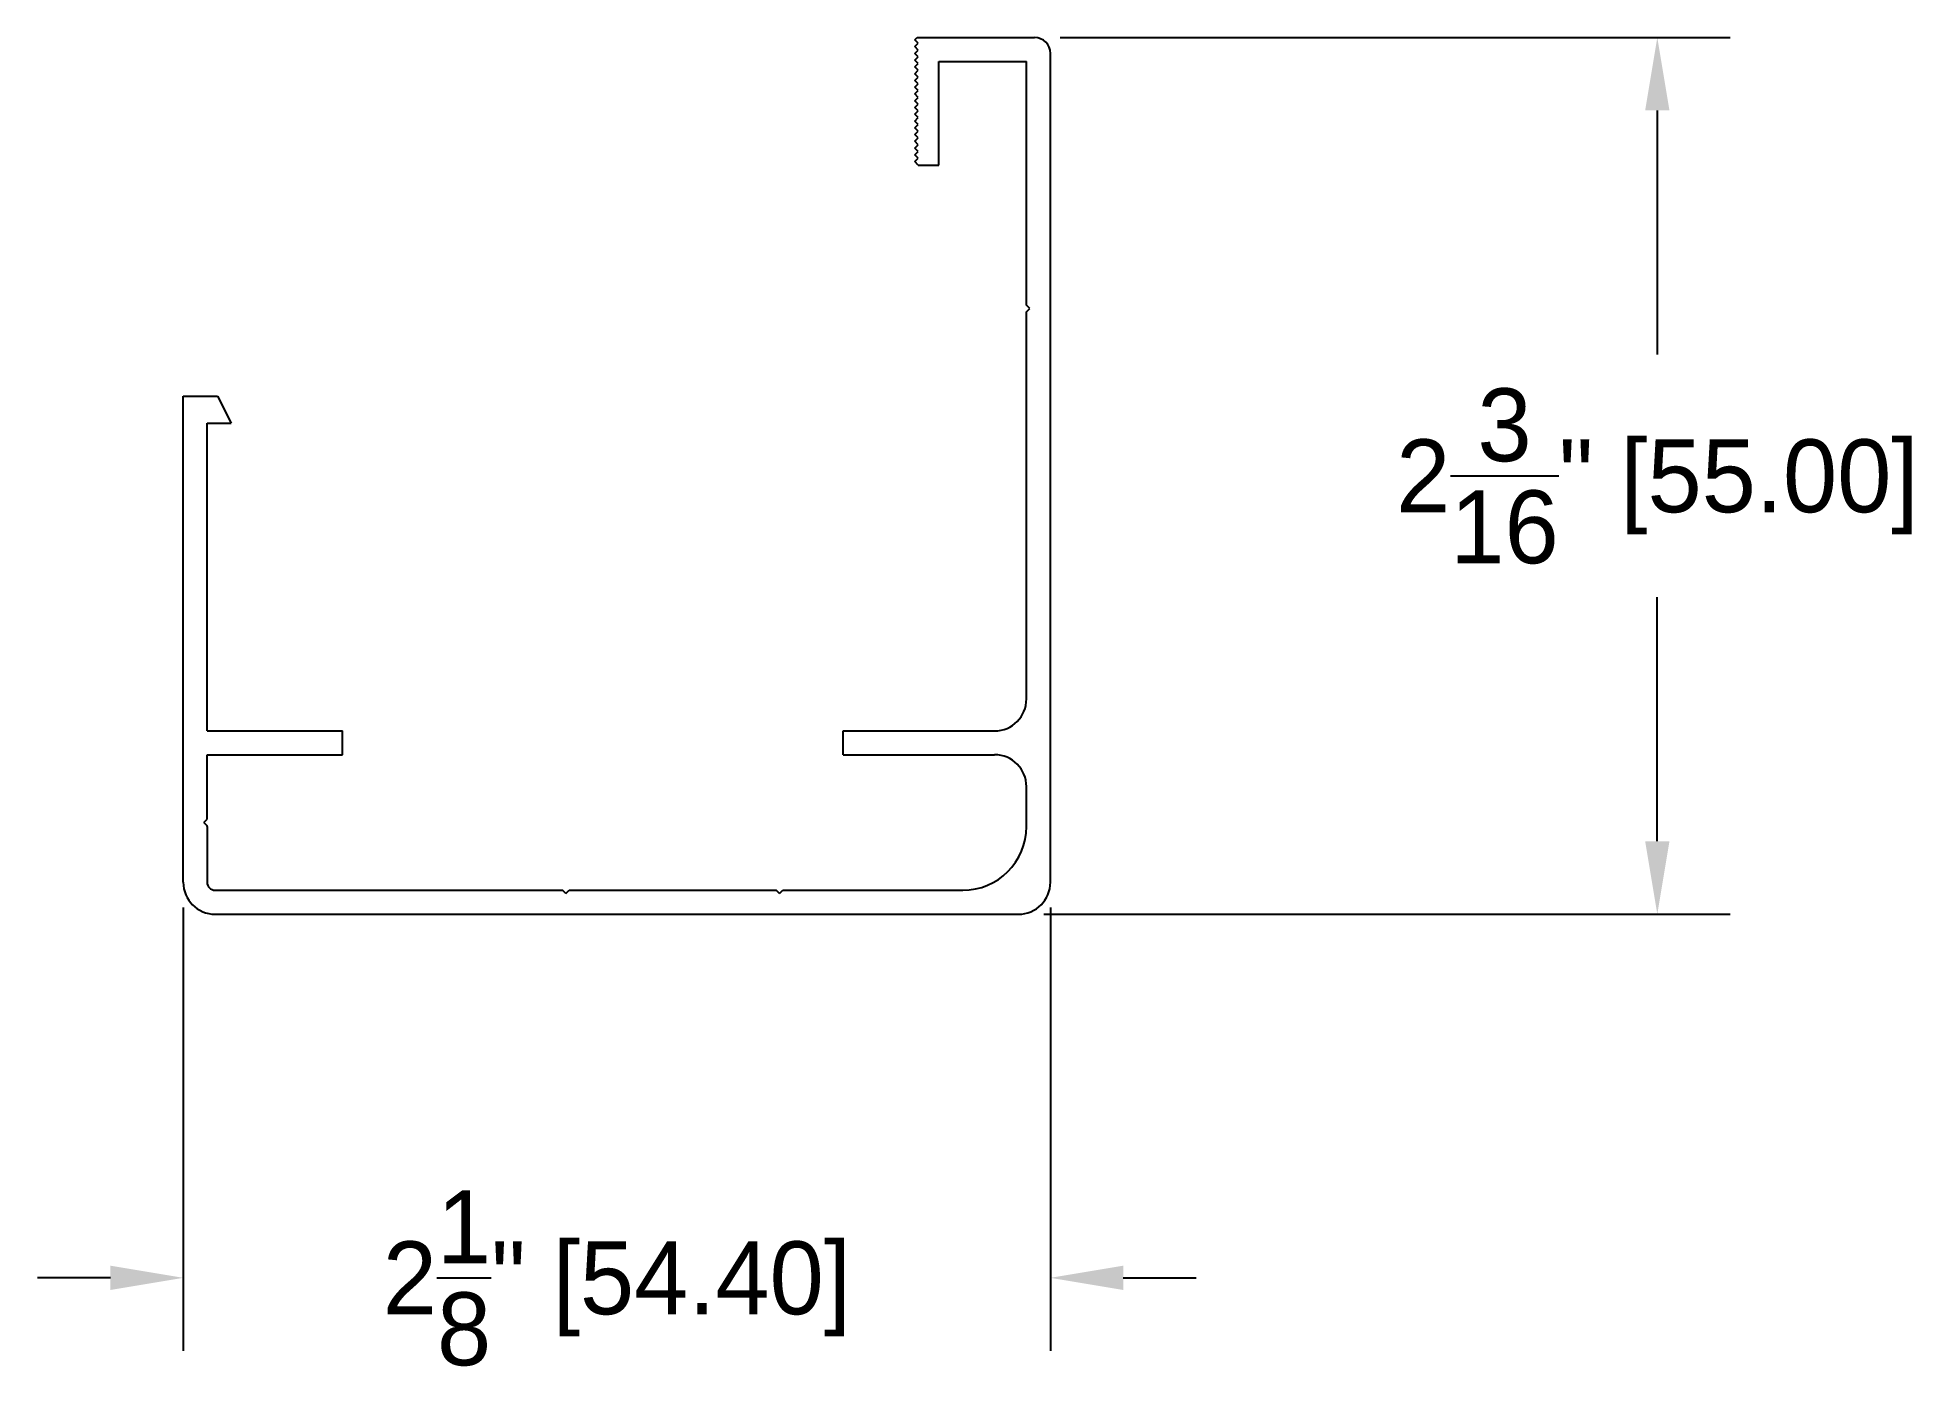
# Model space of a CAD drawing. Header units: inches. Extents: x -0.36 to 4.27, y -1.17 to 2.17.
import ezdxf

# ---------------------------------------------------------------- set-up
doc = ezdxf.new("R2010")
doc.units = ezdxf.units.IN
doc.header["$MEASUREMENT"] = 0
doc.layers.get('0').update_dxf_attribs({"color": 10})
doc.dimstyles.get("Standard").update_dxf_attribs({"dimtxt": 0.18, "dimasz": 0.18, "dimexe": 0.18, "dimexo": 0.0625, "dimgap": 0.09, "dimtad": 0, "dimtih": 1, "dimtoh": 1, "dimdec": 4, "dimzin": 0, "dimdsep": 46, "dimlunit": 4, "dimtxsty": 'Standard', "dimcen": 0.09, "dimadec": 0, "dimazin": 0, "dimtfac": 1, "dimtdec": 4, "dimtofl": 0, "dimtmove": 0, "dimatfit": 3, "dimfxl": 1, "dimtolj": 1, "dimtzin": 0, "dimarcsym": 0})

# ---------------------------------------------------------------- blocks, each defined once
blk = doc.blocks.new('*D65')
at = {"layer": 'DEFPOINTS', "color": 0, "lineweight": -2, "transparency": 16777216}
for p, q in [((2.1656, 2.1653), (3.8207, 2.1653)), ((3.6407, 1.9853), (3.6407, 1.3827)), ((3.6407, 0.18), (3.6407, 0.7827)), ((2.1255, 0), (3.8207, 0))]:
    blk.add_line(p, q, dxfattribs=at)
at = {"layer": 'DEFPOINTS', "color": 0, "transparency": 16777216}
for p in [(2.1031, 2.1653), (3.6407, 2.1653), (2.063, 0)]:
    blk.add_point(p, dxfattribs=at)
for points in [[(3.6107, 1.9853), (3.6707, 1.9853), (3.6407, 2.1653)], [(3.6107, 0.18), (3.6707, 0.18), (3.6407, 0)]]:
    blk.add_solid(points, dxfattribs=at)
at = {"layer": 'DEFPOINTS', "color": 0, "transparency": 16777216, "insert": (3.6407, 1.0827), "char_height": 0.18, "attachment_point": 5}
blk.add_mtext('\\A1;2{\\H1.000000x;\\S3/16;}" [55.00]', dxfattribs=at)
blk = doc.blocks.new('*D66')
at = {"layer": 'DEFPOINTS', "color": 0, "lineweight": -2, "transparency": 16777216}
for p, q in [((0, 0.0162), (0, -1.0782)), ((2.1417, 0.0162), (2.1417, -1.0782)), ((-0.18, -0.8982), (-0.36, -0.8982)), ((2.3217, -0.8982), (2.5017, -0.8982))]:
    blk.add_line(p, q, dxfattribs=at)
at = {"layer": 'DEFPOINTS', "color": 0, "transparency": 16777216}
for p in [(0, 0.0787), (2.1417, 0.0787), (0, -0.8982)]:
    blk.add_point(p, dxfattribs=at)
for points in [[(-0.18, -0.8682), (-0.18, -0.9282), (0, -0.8982)], [(2.3217, -0.8682), (2.3217, -0.9282), (2.1417, -0.8982)]]:
    blk.add_solid(points, dxfattribs=at)
at = {"layer": 'DEFPOINTS', "color": 0, "transparency": 16777216, "insert": (1.0709, -0.8982), "char_height": 0.18, "attachment_point": 5}
blk.add_mtext('\\A1;2{\\H1.000000x;\\S1/8;}" [54.40]', dxfattribs=at)

msp = doc.modelspace()

# ---------------------------------------------------------------- linework, layer by layer
for p, q in [((1.80711, 2.15938), (1.81308, 2.16535)), ((1.81546, 2.15103), (1.80711, 2.15938)), ((1.80711, 2.14268), (1.81546, 2.15103)), ((1.81546, 2.13433), (1.80711, 2.14268)), ((1.80711, 2.12598), (1.81546, 2.13433)), ((1.81308, 2.16535), (2.10236, 2.16535)), ((1.81546, 2.10092), (1.8071, 2.10928)), ((1.8071, 2.09257), (1.81546, 2.10092)), ((1.81545, 2.08422), (1.8071, 2.09257)), ((1.8071, 2.07587), (1.81545, 2.08422)), ((1.81546, 2.11763), (1.80711, 2.12598)), ((1.80711, 2.10927), (1.81546, 2.11763)), ((1.86614, 2.1063), (2.08268, 2.1063)), ((1.86614, 1.85039), (1.86614, 2.1063)), ((2.08268, 1.50441), (2.08268, 2.1063)), ((2.14173, 0.07874), (2.14173, 2.12598)), ((1.81545, 2.06752), (1.8071, 2.07587)), ((1.8071, 2.05917), (1.81545, 2.06752)), ((1.81545, 2.05082), (1.8071, 2.05917)), ((1.8071, 2.04247), (1.81545, 2.05082)), ((1.81545, 2.03412), (1.8071, 2.04247)), ((1.8071, 2.02576), (1.81545, 2.03412)), ((1.81545, 2.01741), (1.8071, 2.02577)), ((1.8071, 2.00906), (1.81545, 2.01741)), ((1.81545, 2.00071), (1.8071, 2.00906)), ((1.8071, 1.99236), (1.81545, 2.00071)), ((1.81545, 1.98401), (1.8071, 1.99236)), ((1.81545, 1.96731), (1.80709, 1.97566)), ((1.80709, 1.95896), (1.81545, 1.96731)), ((1.81544, 1.95061), (1.80709, 1.95896)), ((1.80709, 1.94225), (1.81544, 1.95061)), ((1.8071, 1.97566), (1.81545, 1.98401)), ((1.81544, 1.9339), (1.80709, 1.94226)), ((1.80709, 1.92555), (1.81544, 1.9339)), ((1.81544, 1.9172), (1.80709, 1.92555)), ((1.80709, 1.90885), (1.81544, 1.9172)), ((1.81544, 1.9005), (1.80709, 1.90885)), ((1.80709, 1.89215), (1.81544, 1.9005)), ((1.81544, 1.8838), (1.80709, 1.89215)), ((1.80709, 1.87545), (1.81544, 1.8838)), ((1.81544, 1.8671), (1.80709, 1.87545)), ((1.80709, 1.85874), (1.81544, 1.8671)), ((1.81544, 1.85039), (1.80709, 1.85875)), ((1.81544, 1.85039), (1.86614, 1.85039)), ((2.09103, 1.49606), (2.08268, 1.50441)), ((2.08268, 1.48771), (2.09103, 1.49606)), ((2.08268, 0.5315), (2.08268, 1.48771)), ((0, 0.07874), (0, 1.27953)), ((0, 1.27953), (0.08465, 1.27953)), ((0.08465, 1.27953), (0.11811, 1.2126)), ((0.05906, 0.45276), (0.05906, 1.2126)), ((0.05906, 1.2126), (0.11811, 1.2126)), ((0.05906, 0.45276), (0.3937, 0.45276)), ((0.3937, 0.3937), (0.3937, 0.45276)), ((1.62992, 0.3937), (1.62992, 0.45276)), ((1.62992, 0.45276), (2.00394, 0.45276)), ((0.05906, 0.3937), (0.3937, 0.3937)), ((0.05906, 0.23473), (0.05906, 0.3937)), ((1.62992, 0.3937), (2.00394, 0.3937)), ((2.08268, 0.21654), (2.08268, 0.31496)), ((0.0507, 0.22638), (0.05906, 0.23473)), ((0.0507, 0.22638), (0.05906, 0.21803)), ((0.05906, 0.21654), (0.05906, 0.21803)), ((0.05906, 0.21654), (0.05906, 0.07874)), ((0.07874, 0.05906), (0.93653, 0.05906)), ((0.94488, 0.0507), (0.93653, 0.05906)), ((0.94488, 0.0507), (0.95323, 0.05906)), ((0.95323, 0.05906), (1.46409, 0.05906)), ((1.47244, 0.0507), (1.46409, 0.05906)), ((1.47244, 0.0507), (1.48079, 0.05906)), ((1.48079, 0.05906), (1.9252, 0.05906)), ((0.07874, 0), (2.06299, 0))]:
    msp.add_line(p, q)
for centre, radius, start, end in [((2.10236, 2.12598), 0.03937, 0, 90), ((2.00394, 0.5315), 0.07874, 270, 0), ((2.00394, 0.31496), 0.07874, 0, 90), ((1.9252, 0.21654), 0.15748, 270, 0), ((0.07874, 0.07874), 0.07874, 180, 270), ((0.07874, 0.07874), 0.01969, 180, 270), ((2.06299, 0.07874), 0.07874, 270, 0)]:
    msp.add_arc(centre, radius, start, end)

# ---------------------------------------------------------------- dimensions: what is measured, and where the dimension line sits
at = {"layer": 'DEFPOINTS'}
dim = msp.add_linear_dim(base=(3.640709, 2.165348), p1=(2.062992, 0), p2=(2.103091, 2.165348), angle=90, dimstyle='Standard', dxfattribs=at)
dim.commit()
dim.dimension.update_dxf_attribs({"geometry": '*D65', "text_midpoint": (3.640709, 1.082674)})
dim = msp.add_linear_dim(base=(0, -0.89821), p1=(2.14173, 0.07874), p2=(0, 0.07874), dimstyle='Standard', dxfattribs=at)
dim.commit()
dim.dimension.update_dxf_attribs({"geometry": '*D66', "text_midpoint": (1.07087, -0.89821)})

doc.saveas('drawing.dxf')
